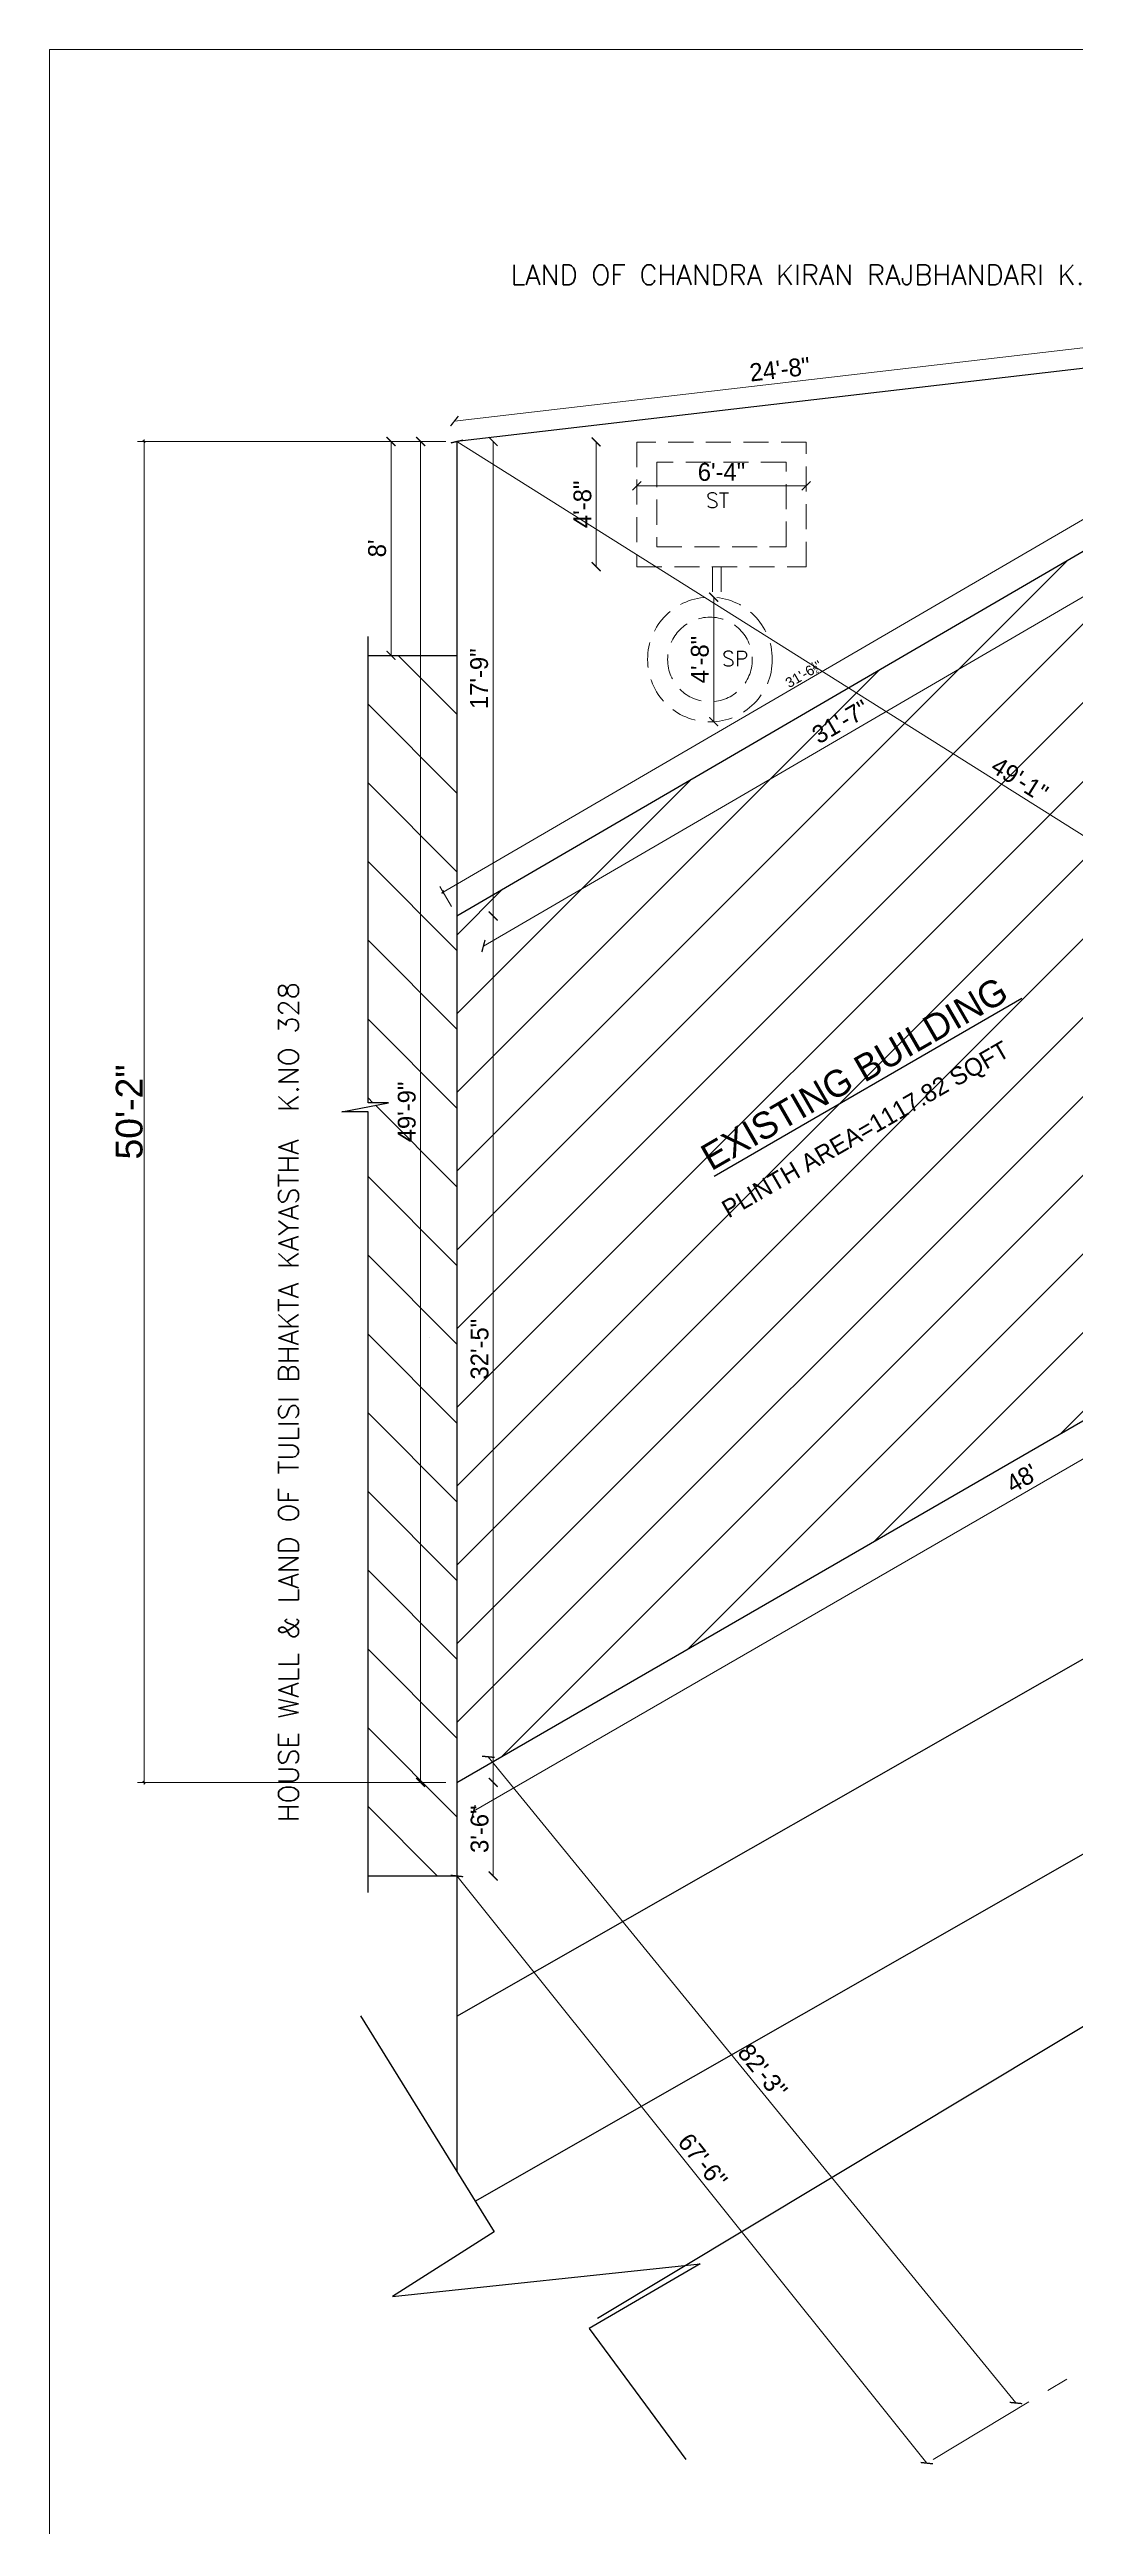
# Model space of a CAD drawing. Header units: inches. Extents: x 4069 to 291496, y -47643 to 12535.
# Drawn here: x 20651 to 21112, y 659 to 1771 of the extents above; entities that cross this region are included whole.
import ezdxf

# ---------------------------------------------------------------- set-up
doc = ezdxf.new("R2010")
doc.units = ezdxf.units.IN
doc.header["$LTSCALE"] = 5
doc.header["$MEASUREMENT"] = 0
doc.linetypes.add('CENTER', pattern=[2, 1.25, -0.25, 0.25, -0.25])
doc.linetypes.add('HIDDEN', pattern=[0.375, 0.25, -0.125])
for name, color, linetype, lineweight in [('A-WALL', 7, 'Continuous', 9), ('ele1', 21, 'Continuous', 20), ('HATCH', 253, 'Continuous', 0)]:
    doc.layers.add(name, color=color, linetype=linetype, lineweight=lineweight)
for name, color, linetype in [('DIM', 5, 'Continuous'), ('TEXT', 6, 'Continuous'), ('WALL', 7, 'Continuous')]:
    doc.layers.add(name, color=color, linetype=linetype)
doc.layers.add('dim line', color=7, linetype='Continuous', lineweight=15, true_color=0xfab2b2)
doc.styles.add('ROMANS', font='romans.shx', dxfattribs={"width": 0.8})
doc.styles.get("Standard").update_dxf_attribs({"font": 'arial.ttf'})
doc.styles.add('tt', font='stylu.ttf', dxfattribs={"height": 8})
doc.dimstyles.new('Copy(2) of STANDARD', dxfattribs={"dimtxt": 2, "dimasz": 4, "dimexe": 0, "dimexo": 0, "dimgap": 2, "dimtad": 1, "dimdec": 0, "dimzin": 0, "dimdsep": 46, "dimlunit": 3, "dimtxsty": 'tt', "dimblk": 'ARCHTICK', "dimcen": 0.0505, "dimse1": 1, "dimse2": 1, "dimclrd": 5, "dimclre": 5, "dimclrt": 7, "dimadec": 1, "dimazin": 0, "dimtm": 1e-09, "dimtfac": 1, "dimtdec": 0, "dimtofl": 0, "dimtmove": 1, "dimatfit": 3, "dimfxl": 1, "dimtolj": 2, "dimtzin": 0, "dimlwd": 13, "dimarcsym": 0})
doc.dimstyles.new('Standard$0', dxfattribs={"dimtxt": 6, "dimasz": 4, "dimexe": 3, "dimexo": 6, "dimgap": 3, "dimtad": 1, "dimdec": 1, "dimzin": 0, "dimdsep": 46, "dimlunit": 4, "dimtxsty": 'Standard', "dimcen": 0.09, "dimclrd": 6, "dimclre": 6, "dimclrt": 7, "dimadec": 0, "dimazin": 0, "dimtfac": 1, "dimtdec": 1, "dimtix": 1, "dimtofl": 0, "dimtmove": 1, "dimatfit": 3, "dimfxl": 1, "dimtolj": 1, "dimtzin": 0, "dimlwd": 18, "dimlwe": 18, "dimarcsym": 0})

# ---------------------------------------------------------------- blocks, each defined once
blk = doc.blocks.new('_ArchTick')
at = {"color": 0, "linetype": 'ByBlock', "const_width": 0.15}
blk.add_lwpolyline([(-0.5, -0.5), (0.5, 0.5)], dxfattribs=at)
blk = doc.blocks.new('*D68')
at = {"layer": 'Defpoints', "color": 0, "ltscale": 5, "transparency": 16777216}
for p in [(20833.8, 1595.4), (21332.5, 1281.6), (21332.5, 1281.6)]:
    blk.add_point(p, dxfattribs=at)
at = {"layer": 'DIM', "color": 5, "lineweight": 13, "ltscale": 5, "transparency": 16777216}
blk.add_line((20833.8, 1595.4), (21332.5, 1281.6), dxfattribs=at)
at = {"layer": 'DIM', "color": 5, "lineweight": 13, "ltscale": 5, "transparency": 16777216, "xscale": 4, "yscale": 4, "zscale": 4}
for p, rotation in [((20833.8, 1595.4), 147.8211343331413), ((21332.5, 1281.6), 327.8211343331413)]:
    blk.add_blockref('_ArchTick', p, dxfattribs=dict(at, rotation=rotation))
at = {"layer": 'DIM', "color": 7, "ltscale": 5, "transparency": 16777216, "insert": (21086.5, 1443.7), "char_height": 8, "attachment_point": 5, "rotation": 327.8211, "style": 'tt'}
blk.add_mtext('\\A2;49\'-1"', dxfattribs=at)
blk = doc.blocks.new('*D70')
at = {"layer": 'Defpoints', "color": 0, "ltscale": 5, "transparency": 16777216}
for p in [(21126.4, 1638.8), (21127.4, 1629.6), (20833.8, 1595.4)]:
    blk.add_point(p, dxfattribs=at)
at = {"layer": 'DIM', "color": 5, "lineweight": 13, "ltscale": 5, "transparency": 16777216}
blk.add_line((20832.7, 1604.6), (21126.4, 1638.8), dxfattribs=at)
at = {"layer": 'DIM', "color": 5, "lineweight": 13, "ltscale": 5, "transparency": 16777216, "xscale": 4, "yscale": 4, "zscale": 4}
for p, rotation in [((21126.4, 1638.8), 6.656485109489094), ((20832.7, 1604.6), 186.6564851094891)]:
    blk.add_blockref('_ArchTick', p, dxfattribs=dict(at, rotation=rotation))
at = {"layer": 'DIM', "color": 7, "ltscale": 5, "transparency": 16777216, "insert": (20978.8, 1627.8), "char_height": 8, "attachment_point": 5, "rotation": 6.6565, "style": 'tt'}
blk.add_mtext('\\A2;24\'-8"', dxfattribs=at)
blk = doc.blocks.new('*D71')
at = {"layer": 'Defpoints', "color": 0, "ltscale": 5, "transparency": 16777216}
for p in [(20817.5, 1595.4), (20833.8, 1595.4), (20833.8, 993.4)]:
    blk.add_point(p, dxfattribs=at)
at = {"layer": 'DIM', "color": 5, "lineweight": 13, "ltscale": 5, "transparency": 16777216}
blk.add_line((20817.5, 993.4), (20817.5, 1595.4), dxfattribs=at)
at = {"layer": 'DIM', "color": 5, "lineweight": 13, "ltscale": 5, "transparency": 16777216, "xscale": 4, "yscale": 4, "zscale": 4}
for p, rotation in [((20817.5, 1595.4), 90), ((20817.5, 993.4), 270)]:
    blk.add_blockref('_ArchTick', p, dxfattribs=dict(at, rotation=rotation))
at = {"layer": 'DIM', "color": 7, "ltscale": 5, "transparency": 16777216, "insert": (20811.3, 1294.4), "char_height": 8, "attachment_point": 5, "rotation": 90, "style": 'tt'}
blk.add_mtext('\\A2;49\'-9"', dxfattribs=at)
blk = doc.blocks.new('*D73')
at = {"layer": 'Defpoints', "color": 0, "ltscale": 5, "transparency": 16777216}
for p in [(20833.8, 993.4), (21084.8, 714.8), (21070.7, 703.3)]:
    blk.add_point(p, dxfattribs=at)
at = {"layer": 'DIM', "color": 5, "lineweight": 13, "ltscale": 5, "transparency": 16777216}
blk.add_line((20847.9, 1004.9), (21084.8, 714.8), dxfattribs=at)
at = {"layer": 'DIM', "color": 5, "lineweight": 13, "ltscale": 5, "transparency": 16777216, "xscale": 4, "yscale": 4, "zscale": 4}
for p, rotation in [((20847.9, 1004.9), 129.2346719250575), ((21084.8, 714.8), 309.2346719250575)]:
    blk.add_blockref('_ArchTick', p, dxfattribs=dict(at, rotation=rotation))
at = {"layer": 'DIM', "color": 7, "ltscale": 5, "transparency": 16777216, "insert": (20971.1, 863.7), "char_height": 8, "attachment_point": 5, "rotation": 309.2347, "style": 'tt'}
blk.add_mtext("\\A2;82'-3''", dxfattribs=at)
blk = doc.blocks.new('*D77')
at = {"layer": 'Defpoints', "color": 0, "ltscale": 5, "transparency": 16777216}
for p in [(20833.8, 951.4), (21044.8, 687.8), (21044.8, 687.8)]:
    blk.add_point(p, dxfattribs=at)
at = {"layer": 'DIM', "color": 5, "lineweight": 13, "ltscale": 5, "transparency": 16777216}
blk.add_line((20833.8, 951.4), (21044.8, 687.8), dxfattribs=at)
at = {"layer": 'DIM', "color": 5, "lineweight": 13, "ltscale": 5, "transparency": 16777216, "xscale": 4, "yscale": 4, "zscale": 4}
for p, rotation in [((20833.8, 951.4), 128.6745829796092), ((21044.8, 687.8), 308.6745829796092)]:
    blk.add_blockref('_ArchTick', p, dxfattribs=dict(at, rotation=rotation))
at = {"layer": 'DIM', "color": 7, "ltscale": 5, "transparency": 16777216, "insert": (20944.2, 823.5), "char_height": 8, "attachment_point": 5, "rotation": 308.6746, "style": 'tt'}
blk.add_mtext("\\A2;67'-6''", dxfattribs=at)
blk = doc.blocks.new('*D79')
at = {"layer": 'Defpoints', "color": 0, "ltscale": 5, "transparency": 16777216}
for p in [(20948.5, 1525.5), (20946.4, 1469.6), (20949.1, 1469.6)]:
    blk.add_point(p, dxfattribs=at)
at = {"layer": 'DIM', "color": 5, "lineweight": 13, "ltscale": 5, "transparency": 16777216}
blk.add_line((20949.1, 1525.5), (20949.1, 1469.6), dxfattribs=at)
at = {"layer": 'DIM', "color": 5, "lineweight": 13, "ltscale": 5, "transparency": 16777216, "xscale": 4, "yscale": 4, "zscale": 4}
for p, rotation in [((20949.1, 1525.5), 90), ((20949.1, 1469.6), 270)]:
    blk.add_blockref('_ArchTick', p, dxfattribs=dict(at, rotation=rotation))
at = {"layer": 'DIM', "color": 7, "ltscale": 5, "transparency": 16777216, "insert": (20942.9, 1497.5), "char_height": 8, "attachment_point": 5, "rotation": 90, "style": 'tt'}
blk.add_mtext('\\A2;4\'-8"', dxfattribs=at)
blk = doc.blocks.new('*D80')
at = {"layer": 'Defpoints', "color": 0, "ltscale": 5, "transparency": 16777216}
for p in [(20914.6, 1595.2), (20896.3, 1539.2), (20914.6, 1539.2)]:
    blk.add_point(p, dxfattribs=at)
at = {"layer": 'DIM', "color": 5, "lineweight": 13, "ltscale": 5, "transparency": 16777216}
blk.add_line((20896.3, 1595.2), (20896.3, 1539.2), dxfattribs=at)
at = {"layer": 'DIM', "color": 5, "lineweight": 13, "ltscale": 5, "transparency": 16777216, "xscale": 4, "yscale": 4, "zscale": 4}
for p, rotation in [((20896.3, 1595.2), 90), ((20896.3, 1539.2), 270)]:
    blk.add_blockref('_ArchTick', p, dxfattribs=dict(at, rotation=rotation))
at = {"layer": 'DIM', "color": 7, "ltscale": 5, "transparency": 16777216, "insert": (20890.2, 1567.2), "char_height": 8, "attachment_point": 5, "rotation": 90, "style": 'tt'}
blk.add_mtext('\\A2;4\'-8"', dxfattribs=at)
blk = doc.blocks.new('*D81')
at = {"layer": 'Defpoints', "color": 0, "ltscale": 5, "transparency": 16777216}
for p in [(20990.6, 1575.5), (20914.6, 1566.2), (20990.6, 1566.2)]:
    blk.add_point(p, dxfattribs=at)
at = {"layer": 'DIM', "color": 5, "lineweight": 13, "ltscale": 5, "transparency": 16777216}
blk.add_line((20914.6, 1575.5), (20990.6, 1575.5), dxfattribs=at)
at = {"layer": 'DIM', "color": 5, "lineweight": 13, "ltscale": 5, "transparency": 16777216, "xscale": 4, "yscale": 4, "zscale": 4, "rotation": 180}
blk.add_blockref('_ArchTick', (20914.6, 1575.5), dxfattribs=at)
at = {"layer": 'DIM', "color": 5, "lineweight": 13, "ltscale": 5, "transparency": 16777216, "xscale": 4, "yscale": 4, "zscale": 4}
blk.add_blockref('_ArchTick', (20990.6, 1575.5), dxfattribs=at)
at = {"layer": 'DIM', "color": 7, "ltscale": 5, "transparency": 16777216, "insert": (20952.6, 1581.7), "char_height": 8, "attachment_point": 5, "style": 'tt'}
blk.add_mtext('\\A2;6\'-4"', dxfattribs=at)
blk = doc.blocks.new('*D82')
at = {"layer": 'Defpoints', "color": 0, "ltscale": 5, "transparency": 16777216}
for p in [(20833.8, 1595.4), (20850.1, 1595.4), (20833.8, 1382.4)]:
    blk.add_point(p, dxfattribs=at)
at = {"layer": 'DIM', "color": 5, "lineweight": 13, "ltscale": 5, "transparency": 16777216}
blk.add_line((20850.1, 1382.4), (20850.1, 1595.4), dxfattribs=at)
at = {"layer": 'DIM', "color": 5, "lineweight": 13, "ltscale": 5, "transparency": 16777216, "xscale": 4, "yscale": 4, "zscale": 4}
for p, rotation in [((20850.1, 1595.4), 90), ((20850.1, 1382.4), 270)]:
    blk.add_blockref('_ArchTick', p, dxfattribs=dict(at, rotation=rotation))
at = {"layer": 'DIM', "color": 7, "ltscale": 5, "transparency": 16777216, "insert": (20843.8, 1488.9), "char_height": 8, "attachment_point": 5, "rotation": 90, "style": 'tt'}
blk.add_mtext('\\A2;17\'-9"', dxfattribs=at)
blk = doc.blocks.new('*D59')
at = {"layer": 'Defpoints', "color": 0, "ltscale": 5, "transparency": 16777216}
for p in [(20864.5, 1382.4), (20850.1, 993.4), (20864.5, 993.4)]:
    blk.add_point(p, dxfattribs=at)
at = {"layer": 'DIM', "color": 5, "lineweight": 13, "ltscale": 5, "transparency": 16777216}
blk.add_line((20850.1, 1382.4), (20850.1, 993.4), dxfattribs=at)
at = {"layer": 'DIM', "color": 5, "lineweight": 13, "ltscale": 5, "transparency": 16777216, "xscale": 4, "yscale": 4, "zscale": 4}
for p, rotation in [((20850.1, 1382.4), 90), ((20850.1, 993.4), 270)]:
    blk.add_blockref('_ArchTick', p, dxfattribs=dict(at, rotation=rotation))
at = {"layer": 'DIM', "color": 7, "ltscale": 5, "transparency": 16777216, "insert": (20844, 1187.9), "char_height": 8, "attachment_point": 5, "rotation": 90, "style": 'tt'}
blk.add_mtext('\\A2;32\'-5"', dxfattribs=at)
blk = doc.blocks.new('*D61')
at = {"layer": 'Defpoints', "color": 0, "ltscale": 5, "transparency": 16777216}
for p in [(21160.9, 1579.8), (21172.8, 1559.4), (20833.8, 1389.4)]:
    blk.add_point(p, dxfattribs=at)
at = {"layer": 'DIM', "color": 5, "lineweight": 13, "ltscale": 5, "transparency": 16777216}
blk.add_line((20845.7, 1368.9), (21172.8, 1559.4), dxfattribs=at)
at = {"layer": 'DIM', "color": 5, "lineweight": 13, "ltscale": 5, "transparency": 16777216, "xscale": 4, "yscale": 4, "zscale": 4}
for p, rotation in [((21172.8, 1559.4), 30.20167562402278), ((20845.7, 1368.9), 210.2016756240227)]:
    blk.add_blockref('_ArchTick', p, dxfattribs=dict(at, rotation=rotation))
at = {"layer": 'DIM', "color": 7, "ltscale": 5, "transparency": 16777216, "insert": (21006.1, 1469.6), "char_height": 8, "attachment_point": 5, "rotation": 30.2017, "style": 'tt'}
blk.add_mtext('\\A2;31\'-7"', dxfattribs=at)
blk = doc.blocks.new('*D62')
at = {"layer": 'Defpoints', "color": 0, "ltscale": 5, "transparency": 16777216}
for p in [(21332.5, 1281.6), (21340, 1268.7), (20833.8, 993.4)]:
    blk.add_point(p, dxfattribs=at)
at = {"layer": 'DIM', "color": 5, "lineweight": 13, "ltscale": 5, "transparency": 16777216}
blk.add_line((20841.3, 980.5), (21340, 1268.7), dxfattribs=at)
at = {"layer": 'DIM', "color": 5, "lineweight": 13, "ltscale": 5, "transparency": 16777216, "xscale": 4, "yscale": 4, "zscale": 4}
for p, rotation in [((21340, 1268.7), 30.02282740668969), ((20841.3, 980.5), 210.0228274066897)]:
    blk.add_blockref('_ArchTick', p, dxfattribs=dict(at, rotation=rotation))
at = {"layer": 'DIM', "color": 7, "ltscale": 5, "transparency": 16777216, "insert": (21087.5, 1129.9), "char_height": 8, "attachment_point": 5, "rotation": 30.0228, "style": 'tt'}
blk.add_mtext("\\A2;48'", dxfattribs=at)
blk = doc.blocks.new('*D63')
at = {"layer": 'Defpoints', "color": 0, "ltscale": 5, "transparency": 16777216}
for p in [(20862.3, 993.4), (20850.1, 951.4), (20862.3, 951.4)]:
    blk.add_point(p, dxfattribs=at)
at = {"layer": 'DIM', "color": 5, "lineweight": 13, "ltscale": 5, "transparency": 16777216}
blk.add_line((20850.1, 993.4), (20850.1, 951.4), dxfattribs=at)
at = {"layer": 'DIM', "color": 5, "lineweight": 13, "ltscale": 5, "transparency": 16777216, "xscale": 4, "yscale": 4, "zscale": 4}
for p, rotation in [((20850.1, 993.4), 90), ((20850.1, 951.4), 270)]:
    blk.add_blockref('_ArchTick', p, dxfattribs=dict(at, rotation=rotation))
at = {"layer": 'DIM', "color": 7, "ltscale": 5, "transparency": 16777216, "insert": (20844, 972.4), "char_height": 8, "attachment_point": 5, "rotation": 90, "style": 'tt'}
blk.add_mtext('\\A2;3\'-6"', dxfattribs=at)
blk = doc.blocks.new('*D64')
at = {"layer": 'Defpoints', "color": 0, "ltscale": 5, "transparency": 16777216}
for p in [(20804.2, 1595.4), (20833.8, 1595.4), (20820.3, 1499.4)]:
    blk.add_point(p, dxfattribs=at)
at = {"layer": 'DIM', "color": 5, "lineweight": 13, "ltscale": 5, "transparency": 16777216}
blk.add_line((20804.2, 1499.4), (20804.2, 1595.4), dxfattribs=at)
at = {"layer": 'DIM', "color": 5, "lineweight": 13, "ltscale": 5, "transparency": 16777216, "xscale": 4, "yscale": 4, "zscale": 4}
for p, rotation in [((20804.2, 1595.4), 90), ((20804.2, 1499.4), 270)]:
    blk.add_blockref('_ArchTick', p, dxfattribs=dict(at, rotation=rotation))
at = {"layer": 'DIM', "color": 7, "ltscale": 5, "transparency": 16777216, "insert": (20798, 1547.4), "char_height": 8, "attachment_point": 5, "rotation": 90, "style": 'tt'}
blk.add_mtext("\\A2;8'", dxfattribs=at)
blk = doc.blocks.new('oblique')
at = {"color": 0, "lineweight": -2}
blk.add_line((0.25, 0.25), (-0.25, -0.25), dxfattribs=at)
at = {"layer": 'dim line', "lineweight": 9}
for p, q in [((-0.4375, 0), (0.4375, 0)), ((0, 0.4375), (0, -0.4375))]:
    blk.add_line(p, q, dxfattribs=at)
blk = doc.blocks.new('*D262')
at = {"layer": 'A-WALL', "color": 47, "lineweight": 0, "ltscale": 5, "transparency": 16777216}
for p, q in [((20828.8, 1595.4), (20690.3, 1595.4)), ((20828.8, 993.4), (20690.3, 993.4))]:
    blk.add_line(p, q, dxfattribs=at)
at = {"layer": 'A-WALL', "color": 33, "lineweight": 0, "ltscale": 5, "transparency": 16777216}
blk.add_line((20693.3, 1595.4), (20693.3, 993.4), dxfattribs=at)
at = {"layer": 'Defpoints', "color": 0, "ltscale": 5, "transparency": 16777216}
for p in [(20833.8, 1595.4), (20693.3, 993.4), (20833.8, 993.4)]:
    blk.add_point(p, dxfattribs=at)
at = {"layer": 'A-WALL', "color": 33, "lineweight": 0, "ltscale": 5, "transparency": 16777216, "xscale": 2, "yscale": 2, "zscale": 2}
for p, rotation in [((20693.3, 1595.4), 90), ((20693.3, 993.4), 270)]:
    blk.add_blockref('oblique', p, dxfattribs=dict(at, rotation=rotation))
at = {"layer": 'A-WALL', "color": 7, "ltscale": 5, "transparency": 16777216, "insert": (20686.7, 1294.4), "char_height": 12, "attachment_point": 5, "rotation": 90}
blk.add_mtext('\\A1;50\'-2"', dxfattribs=at)
blk = doc.blocks.new('_OBLIQUE')
at = {"color": 0, "linetype": 'ByBlock'}
blk.add_line((-0.5, -0.5), (0.5, 0.5), dxfattribs=at)
blk = doc.blocks.new('*D263')
at = {"layer": 'A-WALL', "color": 33, "lineweight": 0, "ltscale": 5, "transparency": 16777216}
blk.add_line((21154.7, 1583.5), (20827.6, 1393.1), dxfattribs=at)
at = {"layer": 'A-WALL', "color": 47, "lineweight": 0, "ltscale": 5, "transparency": 16777216}
for p, q in [((21158.4, 1577.1), (21153.2, 1586.1)), ((20831.3, 1386.7), (20826.1, 1395.7))]:
    blk.add_line(p, q, dxfattribs=at)
at = {"layer": 'Defpoints', "color": 0, "ltscale": 5, "transparency": 16777216}
for p in [(21160.9, 1572.8), (20827.6, 1393.1), (20833.8, 1382.4)]:
    blk.add_point(p, dxfattribs=at)
at = {"layer": 'A-WALL', "color": 33, "lineweight": 0, "ltscale": 5, "transparency": 16777216, "xscale": 2, "yscale": 2, "zscale": 2}
for p, rotation in [((21154.7, 1583.5), 30.20167562402474), ((20827.6, 1393.1), 210.2016756240247)]:
    blk.add_blockref('oblique', p, dxfattribs=dict(at, rotation=rotation))
at = {"layer": 'A-WALL', "color": 7, "ltscale": 5, "transparency": 16777216, "insert": (20989.5, 1491), "char_height": 4.5, "attachment_point": 5, "rotation": 30.2017}
blk.add_mtext('\\A1;31\'-6{\\H0.5x;\\S1/2;}"', dxfattribs=at)

msp = doc.modelspace()

# ---------------------------------------------------------------- hatches: boundary and pattern name
at = {"layer": 'HATCH', "ltscale": 5}
h = msp.add_hatch(dxfattribs=at)
h.set_pattern_fill('ANSI31', color=256, scale=200, style=0)
h.set_pattern_definition([(45, (480.256, 5132.629), (-17.67767, 17.67767), [])])
h.paths.add_polyline_path([(21160.94325, 1572.76792), (20833.81903, 1382.36427), (20833.81903, 1032.63043), (20833.81903, 993.36427), (21332.53488, 1281.56299)])
h.paths.add_polyline_path([(21240.32586, 1406.71715), (21258.89503, 1374.58397), (21274.94388, 1383.8583), (21256.3747, 1415.99148)], flags=24)
h.paths.add_polyline_path([(21066.01445, 1445.81673), (21097.42629, 1426.05182), (21107.29783, 1441.74039), (21075.88599, 1461.5053)], flags=24)
h.paths.add_polyline_path([(20853.05986, 1169.28155), (20853.05986, 1206.39429), (20834.52399, 1206.39429), (20834.52399, 1169.28155)], flags=24)
h.paths.add_polyline_path([(20994.57279, 1452.46987), (21026.64784, 1471.13926), (21017.32346, 1487.15907), (20985.2484, 1468.48968)], flags=24)
h.paths.add_polyline_path([(20955.27511, 1243.09222), (21100.51378, 1326.9458), (21094.01305, 1338.2054), (20948.77437, 1254.35181)], flags=24)
h.paths.add_polyline_path([(20947.08853, 1263.13691), (21091.36735, 1346.43633), (21081.9918, 1362.67525), (20937.71298, 1279.37584)], flags=24)
h = msp.add_hatch(dxfattribs=at)
h.set_pattern_fill('ANSI31', color=256, scale=200, angle=90, style=0)
h.set_pattern_definition([(135, (-250.309, -13540.762), (-17.67767, -17.67767), [])])
h.paths.add_polyline_path([(20833.81903, 1499.36427), (20793.87243, 1499.36427), (20793.87243, 1298.54089), (20803.13235, 1298.54089), (20782.1348, 1294.51816), (20793.87243, 1294.51816), (20793.87243, 951.36427), (20833.81903, 951.36427), (20833.81903, 1032.63043)])
h.paths.add_polyline_path([(20805.14813, 1301.49149), (20805.14813, 1321.50321), (20817.49366, 1321.50321), (20817.49366, 1301.49149)], flags=24)

# ---------------------------------------------------------------- linework, layer by layer
at = {"layer": 'DIM', "ltscale": 5}
msp.add_line((20821.57682, 1192.95276, -58.16904), (20821.57682, 1192.95276, -58.16904), dxfattribs=at)
at = {"layer": 'ele1', "elevation": -58.16904}
msp.add_lwpolyline([(20650.86219, 1771.3776), (23735.82665, 1771.3776), (23735.82665, -383.95537), (20650.86219, -383.95537)], close=True, dxfattribs=at)
msp.add_lwpolyline([(20650.86219, 1771.3776), (23735.82665, 1771.3776), (23735.82665, -383.95537), (20650.86219, -383.95537)], close=True, dxfattribs=at)
at = {"layer": 'HATCH', "linetype": 'HIDDEN', "ltscale": 9}
for p, q in [((20948.50228, 1539.18105, -58.16904), (20948.50228, 1525.51924, -58.16904)), ((20952.50228, 1539.18105, -58.16904), (20952.50228, 1525.07548, -58.16904))]:
    msp.add_line(p, q, dxfattribs=at)
at = {"layer": 'HATCH', "linetype": 'CENTER', "ltscale": 8}
msp.add_line((21047.72665, 689.50016, -58.16904), (21907.94665, 1206.27976, -58.16904), dxfattribs=at)
at = {"layer": 'HATCH', "linetype": 'HIDDEN', "ltscale": 9, "elevation": -58.16904}
for points in [[(20914.59001, 1539.18105), (20990.59001, 1539.18105), (20990.59001, 1595.18105), (20914.59001, 1595.18105)], [(20923.59001, 1548.18105), (20981.59001, 1548.18105), (20981.59001, 1586.18105), (20923.59001, 1586.18105)]]:
    msp.add_lwpolyline(points, close=True, dxfattribs=at)
at = {"layer": 'HATCH', "linetype": 'HIDDEN', "ltscale": 9}
for radius in [28, 19]:
    msp.add_circle((20947.42291, 1497.54005, -58.16904), radius, dxfattribs=at)
at = {"layer": 'WALL', "ltscale": 5}
for p, q in [((21127.4372, 1629.63043, -58.16904), (20833.81903, 1595.36427, -58.16904)), ((20833.81903, 1595.36427, -58.16904), (20833.81903, 1032.63043, -58.16904)), ((21160.94325, 1572.76792, -58.16904), (20833.81903, 1382.36427, -58.16904)), ((20793.87243, 1298.54089, -58.16904), (20793.87243, 1507.85326, -58.16904)), ((20793.87243, 1499.36427, -58.16904), (20833.81903, 1499.36427, -58.16904)), ((20896.88153, 752.86781, -58.16904), (21826.71716, 1311.46919, -58.16904)), ((20782.1348, 1294.51816, -58.16904), (20803.13235, 1298.54089, -58.16904)), ((20793.87243, 1294.51816, -58.16904), (20782.1348, 1294.51816, -58.16904)), ((20803.13235, 1298.54089, -58.16904), (20793.87243, 1298.54089, -58.16904)), ((20793.87243, 943.98674, -58.16904), (20793.87243, 1294.51816, -58.16904)), ((20833.81903, 993.36427, -58.16904), (21332.53488, 1281.56299, -58.16904)), ((20833.81903, 888.42217, -58.16904), (21368.13865, 1193.32094, -58.16904)), ((20841.97597, 805.44171, -58.16904), (21418.19305, 1134.24844, -58.16904)), ((20833.81903, 1032.63043, -58.16904), (20833.81903, 818.64682, -58.16904)), ((20833.81903, 951.36427, -58.16904), (20793.87243, 951.36427, -58.16904))]:
    msp.add_line(p, q, dxfattribs=at)
at = {"layer": 'WALL', "ltscale": 5, "elevation": -58.16904}
msp.add_lwpolyline([(20790.56992, 888.66195), (20850.49457, 791.65111), (20804.90458, 762.59175), (20943.06785, 777.29374), (20893.23845, 748.26672), (20936.6485, 689.50016)], dxfattribs=at)

# ---------------------------------------------------------------- texts
at = {"layer": 'TEXT', "lineweight": 9, "style": 'ROMANS'}
for s, height, p in [('LAND OF CHANDRA KIRAN RAJBHANDARI K.NO 366', 9, (20857.92956, 1665.72682, -58.16904)), ('ST', 6.72, (20945.66024, 1565.63713, -58.16904)), ('SP', 6.72, (20952.82023, 1494.54196, -58.16904))]:
    msp.add_text(s, height=height, dxfattribs=at).set_placement(p)
msp.add_text('HOUSE WALL & LAND OF TULISI BHAKTA KAYASTHA  K.NO 328', height=9, rotation=90, dxfattribs=at).set_placement((20762.66924, 975.48152, -58.16904))
at = {"layer": 'TEXT', "linetype": 'ByBlock', "style": 'tt'}
msp.add_text('%%UEXISTING BUILDING ', height=12, rotation=30, dxfattribs=at).set_placement((20948.05234, 1267.71791, -58.16904))
at = {"layer": 'TEXT', "lineweight": 70, "style": 'tt'}
msp.add_text('PLINTH AREA=1117.82 SQFT', height=8, rotation=30, dxfattribs=at).set_placement((20955.78128, 1246.54932, -58.16904))

# ---------------------------------------------------------------- dimensions: what is measured, and where the dimension line sits
at = {"layer": 'A-WALL', "ltscale": 5}
dim = msp.add_linear_dim(base=(20693.29938, 993.36427, -58.16904), p1=(20833.81903, 1595.36427, -58.16904), p2=(20833.81903, 993.36427, -58.16904), angle=90, dimstyle='Standard$0', override={"dimtxt": 12, "dimasz": 2, "dimexo": 5, "dimgap": 0.5, "dimzin": 12, "dimpost": '\\X', "dimblk": 'oblique', "dimcen": 3, "dimclrd": 33, "dimclre": 47, "dimtfac": 0.5, "dimfxl": 3, "dimlwd": 0, "dimlwe": 0}, dxfattribs=at)
dim.commit()
dim.dimension.update_dxf_attribs({"geometry": '*D262', "text_midpoint": (20686.67251, 1294.36427, -58.16904)})
dim = msp.add_aligned_dim(p1=(21160.94325, 1572.76792, -58.16904), p2=(20833.81903, 1382.36427, -58.16904), distance=-12.4202, dimstyle='Standard$0', override={"dimtxt": 4.5, "dimasz": 2, "dimexo": 5, "dimgap": 0.5, "dimzin": 12, "dimpost": '\\X', "dimblk": 'oblique', "dimcen": 3, "dimclrd": 33, "dimclre": 47, "dimtfac": 0.5, "dimfxl": 3, "dimlwd": 0, "dimlwe": 0}, dxfattribs=at)
dim.commit()
dim.dimension.update_dxf_attribs({"geometry": '*D263', "text_midpoint": (20989.5365, 1491.04364, -58.16904)})
at = {"layer": 'DIM', "ltscale": 5}
for p1, p2, distance, picture, middle in [((20833.81903, 1595.36427, -58.16904), (21127.4372, 1629.63043, -58.16904), 9.27099, '*D70', (20978.83725, 1627.84281, -58.16904)), ((20833.81903, 1595.36427, -58.16904), (21332.53488, 1281.56299, -58.16904), 0, '*D68', (21086.46747, 1443.69315, -58.16904)), ((20833.81903, 1389.38359, -58.16904), (21160.94325, 1579.78724, -58.16904), -23.6436, '*D61', (21006.11231, 1469.58477, -58.16904)), ((20833.81903, 993.36427, -58.16904), (21332.53488, 1281.56299, -58.16904), -14.85764, '*D62', (21087.51946, 1129.94911, -58.16904))]:
    dim = msp.add_aligned_dim(p1=p1, p2=p2, distance=distance, dimstyle='Copy(2) of STANDARD', dxfattribs=at)
    dim.commit()
    dim.dimension.update_dxf_attribs({"geometry": picture, "text_midpoint": middle})
for base, p1, p2, picture, middle in [((20804.15121, 1595.36427, -58.16904), (20820.28385, 1499.36427, -58.16904), (20833.81903, 1595.36427, -58.16904), '*D64', (20798.01358, 1547.36427, -58.16904)), ((20850.1316, 1595.36427, -58.16904), (20833.81903, 1382.36427, -58.16904), (20833.81903, 1595.36427, -58.16904), '*D82', (20843.84463, 1488.86427, -58.16904)), ((20896.34751, 1539.18105, -58.16904), (20914.59001, 1595.18105, -58.16904), (20914.59001, 1539.18105, -58.16904), '*D80', (20890.16889, 1567.18105, -58.16904)), ((20949.05326, 1469.56048, -58.16904), (20948.49235, 1525.51962, -58.16904), (20946.35347, 1469.56048, -58.16904), '*D79', (20942.87463, 1497.54005, -58.16904)), ((20850.1316, 993.36427, -58.16904), (20864.52772, 1382.36427, -58.16904), (20864.52772, 993.36427, -58.16904), '*D59', (20843.95883, 1187.86427, -58.16904)), ((20850.1316, 951.36427, -58.16904), (20862.32812, 993.36427, -58.16904), (20862.32812, 951.36427, -58.16904), '*D63', (20843.98226, 972.36427, -58.16904))]:
    dim = msp.add_linear_dim(base=base, p1=p1, p2=p2, angle=90, dimstyle='Copy(2) of STANDARD', dxfattribs=at)
    dim.commit()
    dim.dimension.update_dxf_attribs({"geometry": picture, "text_midpoint": middle})
dim = msp.add_linear_dim(base=(20817.49366, 1595.36427, -58.16904), p1=(20833.81903, 993.36427, -58.16904), p2=(20833.81903, 1595.36427, -58.16904), angle=90, text='49\'-9"', dimstyle='Copy(2) of STANDARD', dxfattribs=at)
dim.commit()
dim.dimension.update_dxf_attribs({"geometry": '*D71', "text_midpoint": (20811.31504, 1294.36427, -58.16904)})
dim = msp.add_linear_dim(base=(20990.59001, 1575.47142, -58.16904), p1=(20914.59001, 1566.18533, -58.16904), p2=(20990.59001, 1566.18533, -58.16904), dimstyle='Copy(2) of STANDARD', dxfattribs=at)
dim.commit()
dim.dimension.update_dxf_attribs({"geometry": '*D81', "text_midpoint": (20952.59001, 1581.65004, -58.16904)})
for p1, p2, distance, text, picture, middle in [((20833.81903, 993.36427, -58.16904), (21070.68719, 703.29377, -58.16904), 18.20032, "82'-3''", '*D73', (20971.1089, 863.72643, -58.16904)), ((20833.81903, 951.36427, -58.16904), (21044.81917, 687.75348, -58.16904), 0, "67'-6''", '*D77', (20944.22738, 823.48758, -58.16904))]:
    dim = msp.add_aligned_dim(p1=p1, p2=p2, distance=distance, text=text, dimstyle='Copy(2) of STANDARD', dxfattribs=at)
    dim.commit()
    dim.dimension.update_dxf_attribs({"geometry": picture, "text_midpoint": middle})

doc.saveas('drawing.dxf')
